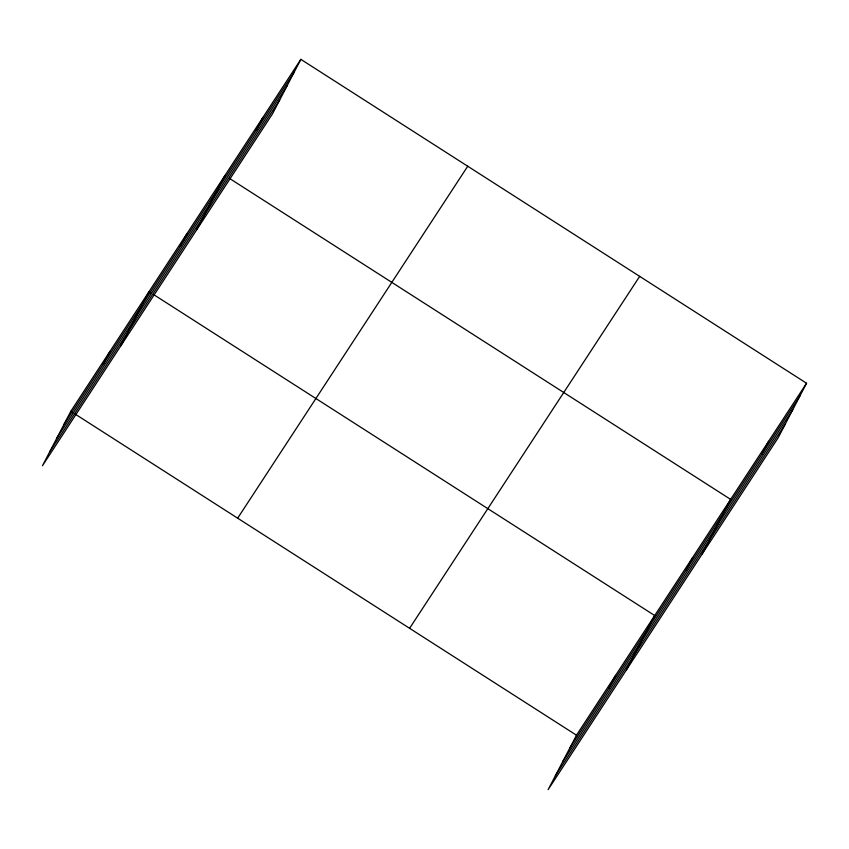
<?xml version="1.0" encoding="UTF-8"?>
<svg xmlns="http://www.w3.org/2000/svg" width="849" height="849" viewBox="0 0 849 849"><rect width="100%" height="100%" fill="white"/><g stroke="black" fill="none" stroke-linecap="round" stroke-linejoin="round"><path stroke-width="1.27" d="M300.864 59.356L70.796 411.298L42.45 465.751L272.518 113.798L300.864 59.356L806.55 383.249L778.204 437.702L548.136 789.644L576.482 735.202L806.55 383.249M103.27 364.21L109.903 351.475M120.675 346.084L149.021 291.642L151.239 293.064M180.349 246.316L186.982 233.571M196.597 229.941L224.943 175.499M256.271 130.173L262.903 117.427M608.956 688.115L615.589 675.369M626.36 669.988L654.706 615.536L153.467 294.486M686.034 570.21L692.667 557.464M702.282 553.845L730.628 499.392L229.389 178.343M761.956 454.066L768.589 441.321M64.163 424.044L294.232 72.101M57 437.808L287.068 85.855M49.613 451.986L279.682 100.033M237.667 518.187L467.735 166.245M409.6 628.313L639.668 276.371M569.849 747.948L799.917 395.995M562.685 761.702L792.754 409.759M555.299 775.88L785.367 423.938M70.796 411.298L73.014 412.731M75.243 414.153L576.482 735.202"/></g></svg>
